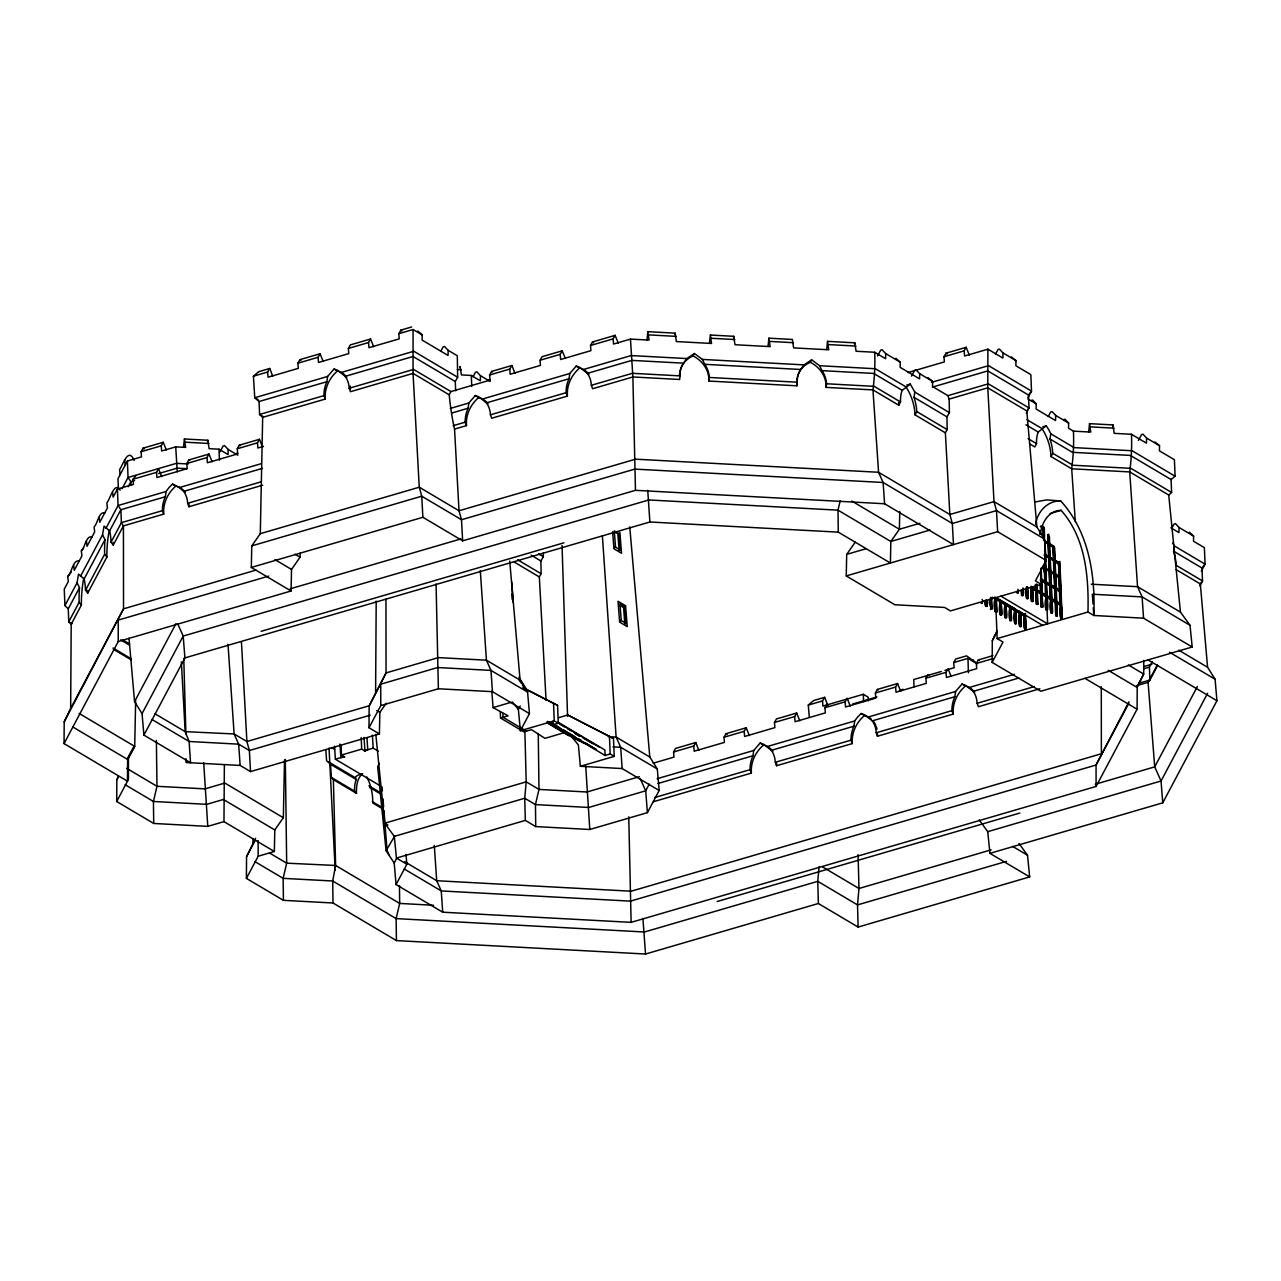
<?xml version="1.0" encoding="UTF-8"?>
<svg xmlns="http://www.w3.org/2000/svg" width="1281" height="1281" viewBox="0 0 1281 1281"><rect width="100%" height="100%" fill="white"/><g stroke="black" fill="none" stroke-linecap="round" stroke-linejoin="round"><path stroke-width="1.5" d="M135.642 700.675L134.713 746.391L127.62 759.457L127.476 781.186L64.05 743.604L64.194 721.86L70.663 708.425L71.192 624.263L81.376 605.096L81.376 602.358A27.061 5.22 -84.8 0 1 83.713 578.5M163.696 514.113L162.415 510.671A27.045 21.04 -59.3 0 1 165.345 496.74L166.066 491.504L169.076 487.485L172.519 484.058L175.897 486.059A27.061 20.608 -56.6 0 0 163.648 511.407L163.696 514.113L123.424 525.883L113.256 545.049L111.031 542.199A27.045 5.652 -86.9 0 0 109.638 530.91L104.033 526.075L102.56 534.737L105.01 539.637L84.13 578.948A27.045 5.652 -86.9 0 1 85.523 590.237L87.748 593.087L87.748 590.349M87.748 593.087L106.867 557.059L106.883 554.321A27.061 5.22 -84.8 0 1 109.221 530.462M113.256 545.049L113.256 542.311M284.51 760.097L283.341 817.726L274.791 829.944L274.358 851.497L223.967 821.633L207.778 826.373L153.72 823.459L116.699 801.506L116.827 779.777L118.444 776.414M1019.003 843.49L1027.506 855.212L1029.684 876.909L858.11 927.06L818.351 903.505L645.528 954.025L396.421 940.59L332.996 902.993L283.421 900.335L246.4 878.382L246.544 856.653L255.624 838.302M253.014 843.218L253.03 839.231M386.254 703.205L379.849 712.364L379.416 733.917L369.008 727.752L369.136 706.023L386.045 672.925L385.949 599.268M375.605 692.589L376.198 601.125M1091.268 584.2L1137.544 586.682L1180.458 612.126L1190.017 625.304L1192.195 647.001L1040.812 691.244L992.167 662.421L992.311 640.692L997.162 630.604M379.304 763.38L377.671 766.695L386.093 850.712L394.196 863.042L396.069 884.563L442.714 912.2L631.117 922.352L1096.088 786.438L1137.08 709.226L1137.224 687.497L1143.693 674.062L1143.773 660.356M300.138 553.264L300.058 557.235L291.524 569.437L291.075 590.989L251.316 567.435L251.765 545.882L260.299 533.665L262.669 417.35L259.579 414.452L259.05 401.529L254.759 397.751L253.398 376.198L258.378 371.922M1011.317 356.903L1015.977 360.618L1015.865 365.758L1030.853 374.644L1031.509 391.121L1028.467 395.012L1028.979 407.934L1026.786 410.913L1036.905 527.035L1044.399 538.997L1046.273 560.518L1035.448 580.901L1041.293 584.36L950.454 610.909L944.625 607.45L894.891 604.76L846.245 575.938L846.693 554.385L855.228 542.167M899.758 511.375L899.39 529.261L890.839 541.479L890.407 563.032L838.286 532.143L649.883 521.991L184.912 657.906L143.92 735.118L190.549 762.755L189.108 741.491L185.169 731.643L181.358 661.909M183.567 447.165L184.368 438.967L185.649 447.405L175.721 446.877L161.646 450.992L161.246 445.836L163.247 442.281L166.354 450.031M184.368 438.967L207.906 440.264L209.091 448.67L219.003 449.199L228.05 454.563L228.146 449.439L224.543 445.58L223.182 445.98L219.964 451.825M459.815 367.567L460.119 366.478L461.4 374.917L471.312 375.461L480.359 380.809L480.455 375.685L476.852 371.826L475.491 372.227L473.009 376.71M647.017 339.849L647.818 331.667L649.083 340.089L630.46 339.097L613.519 344.045L613.119 338.889L615.12 335.334L618.227 343.084M647.898 331.683L675.119 333.14L676.384 341.563L711.547 343.468L710.363 335.046L709.482 343.228M710.363 335.046L733.725 336.295L734.99 344.733L770.153 346.623L768.888 338.184L768.088 346.382M768.888 338.184L792.331 339.449L793.612 347.888L828.775 349.777L827.494 341.354L826.709 349.537M827.494 341.354L854.795 342.828L856.076 351.25L874.699 352.259L885.587 358.712L885.683 353.572L882.081 349.729L880.72 350.129L877.501 355.974M1088.658 431.841L1089.555 423.659L1090.739 432.081L1073.446 431.137L1068.53 428.238L1068.642 423.098L1065.039 419.255L1063.662 419.656M1089.458 423.643L1112.997 424.924L1114.182 433.346L1131.459 434.275L1146.463 443.162L1146.559 438.022L1142.956 434.179L1141.595 434.579L1138.377 440.424M373.668 346.735L370.545 339.001L368.544 342.539L368.96 347.695L399.224 338.857L398.823 333.684L413.074 329.537L413.042 373.395L419.255 487.212L421.737 496.195L422.89 517.284L462.649 540.838L635.472 490.319L884.579 503.753L953.48 544.601L952.327 523.497L949.845 514.514L945.378 432.834L947.155 429.599L946.947 416.853L949.413 412.626L949.173 399.08L947.908 395.653L932.536 386.542L932.648 381.402L927.988 377.687M944.962 670.411L954.137 667.721L953.721 662.565L967.972 658.402L968.42 672.749M185.905 734.333L183.775 658.434M332.996 902.993L332.708 881.008L335.622 865.476L333.364 779.649L331.363 777.391L330.546 764.293L326.591 760.722L325.79 749.513M819.071 866.757L817.774 881.344L818.351 903.505M945.378 432.834L915.034 414.852L916.748 411.569A27.045 13.05 73.7 0 0 914.01 397.334L914.794 392.098L910.279 384.076L902.224 390.353A27.045 13.05 73.7 0 0 900.527 401.962L898.814 405.244L872.953 389.904L826.181 387.39L826.533 383.772A27.045 24.099 28 0 0 822.002 370.641L819.552 365.661L811.626 359.817L804.132 364.829L800.721 369.488A27.045 24.099 28 0 0 797.214 382.202L796.878 385.805L708.953 381.065L709.306 377.463A27.045 24.099 28 0 0 704.774 364.316L702.34 359.353L694.414 353.508L686.92 358.52L683.494 363.164A27.045 24.099 28 0 0 680.003 375.877L679.651 379.48L632.878 376.966L592.623 388.735L591.342 385.293A27.045 21.04 -59.3 0 0 587.371 373.379L579.861 367.407L576.226 366.062L569.805 373.428L569.036 378.744A27.045 21.04 -59.3 0 0 566.106 392.675L567.387 396.117L491.696 418.23L490.415 414.804A27.045 21.04 -59.3 0 0 486.444 402.891L478.934 396.902L475.299 395.557L468.878 402.939L468.125 408.239A27.045 21.04 -59.3 0 0 465.179 422.17L466.46 425.612L454.547 429.087L459.014 510.767L461.496 519.75L462.649 540.838M71.192 624.263L68.774 621.765L68.261 608.843L64.931 605.625L77.052 582.775L78.525 574.112L84.13 578.948M207.506 441.305L207.81 440.232M262.669 417.35L325.23 399.064L323.965 395.621A27.045 21.04 -59.3 0 1 326.895 381.69L327.648 376.39L334.069 369.008L337.72 370.353L345.213 376.342A27.045 21.04 -59.3 0 1 349.185 388.255L350.466 391.682L413.042 373.395L449.231 394.836C450.272 406.445 452.049 417.83 454.547 429.087M674.799 334.213L675.199 333.156M733.405 337.367L733.821 336.311M653.47 801.698L751.355 773.1L750.074 769.657A27.045 21.04 -59.3 0 1 753.004 755.726L753.772 750.41L760.193 743.044L763.828 744.389L771.338 750.362A27.045 21.04 -59.3 0 1 775.309 762.275L776.59 765.718L852.281 743.588L852.233 740.882A27.061 20.608 -56.6 0 1 864.483 715.535L861.104 713.533L857.662 716.96L854.699 720.915L853.931 726.215A27.045 21.04 -59.3 0 0 851 740.162L852.281 743.588M854.491 343.9L854.891 342.844M861.104 713.533L864.755 714.894L872.249 720.867A27.045 21.04 -59.3 0 1 876.236 732.78L877.501 736.223L953.192 714.093L951.927 710.651A27.045 21.04 -59.3 0 1 954.857 696.72L955.61 691.42L962.031 684.038L965.682 685.383L973.176 691.372A27.045 21.04 -59.3 0 1 977.147 703.285L978.428 706.712L1039.852 688.762M1112.597 425.981L1112.901 424.908M161.662 476.548L158.54 468.798L156.538 472.353L156.939 477.509L187.218 468.654L186.818 463.498L188.819 459.943L208.995 454.05L212.118 461.784M262.573 447.037L259.467 439.303L239.275 445.196L237.289 448.75L237.69 453.906L207.41 462.761L207.01 457.589L208.995 454.05M272.741 376.246L269.827 368.448L258.794 371.666M323.196 361.498L320.09 353.748L299.898 359.641L297.913 363.196L298.313 368.352L268.033 377.206L267.633 372.05L269.618 368.496M514.882 373.283L511.968 365.485L491.584 371.442L489.598 374.997L489.999 380.153L450.928 391.57L449.231 394.836M565.353 358.536L562.231 350.802L542.055 356.694L540.054 360.249L540.454 365.405L510.174 374.244L509.774 369.088L511.776 365.549M698.85 750.266L695.743 742.532L675.551 748.424L673.566 751.979L673.966 757.135L653.15 763.22M749.321 735.518L746.199 727.784L726.023 733.677L724.021 737.232L724.422 742.388L694.142 751.226L693.742 746.07L695.743 742.532M799.776 720.771L796.67 713.021L776.478 718.929L774.477 722.468L774.877 727.64L744.613 736.479L744.213 731.323L746.199 727.784M827.638 705.126L824.724 697.312L813.691 700.531M850.248 706.023L847.125 698.273L845.124 701.828L845.524 706.984L875.804 698.129L875.403 692.973L877.405 689.418L897.581 683.526L900.703 691.276M969.285 355.045L966.162 347.295L945.986 353.204L943.985 356.742L944.385 361.899L907.909 372.563M951.159 676.528L948.052 668.778L946.051 672.317L946.451 677.489L976.73 668.634L976.33 663.478L978.332 659.923L992.999 655.632M1180.458 612.126L1168.72 495.042L1129.714 471.92L1071.701 468.798L1051.044 456.548L1052.742 453.282A27.045 13.05 73.7 0 0 1050.004 439.031L1050.788 433.795L1048.659 429.503L1046.273 425.772L1042.782 426.781M1173.684 549.341L1174.197 545.85L1172.772 542.968M1035.592 524.153C1037.418 511.743 1047.506 500.519 1060.732 500.983C1088.978 531.887 1095.415 575.153 1093.83 615.488L1143.565 618.179L1192.195 647.001M1040.412 534.161C1041.437 523.032 1048.595 510.35 1061.116 510.334C1085.68 538.02 1088.786 576.722 1087.985 612.03L1093.83 615.488L1093.269 607.754M417.91 331.058L422.218 334.949L422.106 340.089L448.046 355.461L448.158 350.321L444.555 346.478L443.178 346.879L440.712 351.346M895.915 358.296L900.207 362.187L900.111 367.327L919.566 378.856L919.678 373.716L916.059 369.873L914.698 370.273L911.48 376.118M995.545 353.956L998.027 349.489L999.404 349.089L1003.007 352.932L1002.895 358.072L987.907 349.185L964.577 356.006L964.177 350.85L966.162 347.295M1031.237 400.441L1032.614 400.04L1036.217 403.883L1036.105 409.023L1055.56 420.552L1055.672 415.412L1052.069 411.569L1050.692 411.97L1048.226 416.437M1154.886 441.993L1159.529 445.708L1159.433 450.848L1174.421 459.735L1175.077 476.212L1171.074 479.526L1171.603 492.448L1168.72 495.042M1171.635 528.493L1174.117 524.025L1175.478 523.625L1179.08 527.468L1178.968 532.592L1170.866 527.788M1189.312 532.191L1193.604 536.082L1193.508 541.206L1204.38 547.66L1205.053 564.136L1201.322 571.166M840.208 500.679L837.998 510.158L838.286 532.143M996.57 612.222L995.785 598.307C993.448 599.108 993.464 612.03 996.57 612.222L996.314 598.627L1000.637 601.189C1004.688 624.888 996.314 613.823 1000.637 601.189M995.994 597.57L1000.605 600.277L996.634 598.884M1000.925 602.278L1001.182 601.51L1005.505 604.072C1009.556 627.77 1001.182 616.705 1005.505 604.072M1004.384 603.479L1005.473 603.159L1000.845 600.453M1005.937 608.827L1006.049 604.392L1010.373 606.954C1014.408 630.652 1006.049 619.588 1010.373 606.954M1011.093 619.027L1010.917 607.274L1015.241 609.836C1019.276 633.535 1010.901 622.47 1015.241 609.836M1042.622 527.035L1043.711 526.731M1016.025 623.751L1015.769 610.156L1020.092 612.718C1024.143 636.417 1015.769 625.352 1020.092 612.718M1020.893 626.633L1020.637 613.039L1024.96 615.601C1029.011 639.299 1020.637 628.234 1024.96 615.601M1049.171 544.249L1048.082 544.569L1048.595 557.379L1044.271 554.817L1049.683 557.059L1049.171 544.249L1044.848 541.687L1054.311 548.236L1054.631 556.162M1023.839 615.008L1024.928 614.688L1020.3 611.982M1048.034 543.656L1049.123 543.336L1048.755 534.177M1059.723 564.841L1045.392 555.41L1049.715 557.972L1050.228 570.798L1049.139 571.118L1048.627 558.292L1049.715 557.972M1049.123 557.699L1054.551 559.941L1054.039 547.131L1048.611 544.889M1044.271 568.236L1045.376 567.915L1044.848 555.089M1041.629 579.989L1041.853 592.671L1041.629 579.989L1050.82 585.433L1051.333 598.259L1050.244 598.563M1052.902 546.539L1053.991 546.218L1044.511 540.63L1044.287 527.964L1044.351 536.675M1060.284 578.58L1045.953 569.148L1046.161 581.814L1060.764 590.477M1050.26 558.292L1049.171 558.612L1049.683 571.438L1050.772 571.118L1050.26 558.292L1054.583 560.87L1055.096 573.68L1054.007 574L1053.494 561.174L1054.583 560.87M1041.933 594.496L1042.19 593.727L1046.513 596.289C1042.029 608.187 1050.276 620.58 1047.041 596.61L1051.365 599.172C1055.416 622.87 1047.041 611.79 1051.365 599.172M1054.551 559.941L1049.924 557.251L1058.57 562.375L1058.875 576.882L1059.963 576.562L1059.451 563.752L1055.128 561.19L1055.336 573.856L1060.204 576.738M1046.945 601.045L1047.041 596.61M1060.556 591.198L1059.451 591.518L1059.963 604.344L1061.068 604.024L1060.556 591.198L1051.365 585.753L1050.276 586.074L1050.708 597.058M1055.432 596.289L1055.64 601.782L1056.745 601.462L1055.672 574.913L1059.995 577.475L1060.508 590.285L1059.419 590.605L1058.907 577.795L1059.995 577.475M1052.165 613.071L1051.909 599.492L1061.1 604.936C1065.152 628.635 1056.777 617.57 1061.1 604.936M72.761 726.951L127.62 759.457L134.713 746.391L79.086 713.421M1046.273 425.772L1038.234 432.049A27.045 13.05 73.7 0 0 1036.537 443.658L1034.824 446.941L1029.668 443.883M134.185 460.52C128.308 446.348 122.912 465.003 119.565 469.615L120.126 474.675M163.247 442.281L143.056 448.174L141.07 451.729L141.47 456.885L127.395 461L117.98 478.742L118.348 487.885M64.931 605.625L64.258 589.164L68.309 581.526L67.749 576.466C71.512 573.808 72.921 558.996 79.358 561.014M73.69 565.273L74.25 570.333L81.904 555.922L81.343 550.862C84.674 548.428 86.195 534.817 92.12 536.995M104.866 512.976C98.941 510.799 97.436 524.393 94.089 526.843L94.666 531.903L87.012 546.314L86.451 541.255M120.158 490.191C114.489 480.343 109.622 500.503 106.851 502.825L107.412 507.884L99.758 522.296L99.197 517.236M135.706 475.892L133.048 479.222L133.448 484.378L117.404 489.07L113.128 497.124L112.568 492.064M122.063 488.766L128.052 477.477L127.395 461M80.431 576.418L102.56 534.737M105.939 528.38L118.06 505.531L117.404 489.07M128.196 486.7L130.854 481.688L134.553 480.599M68.261 608.843L79.502 587.675L77.052 582.775M109.638 530.91L120.878 509.742L165.345 496.74M79.502 587.675A27.045 5.652 -86.9 0 0 79.15 602.246L68.774 621.765L72.072 623.719M85.523 590.237L104.658 554.209A27.045 5.652 -86.9 0 1 105.01 539.637M111.031 542.199L121.391 522.664L120.878 509.742L118.06 505.531L166.066 491.504M70.663 708.425L123.536 608.827L123.424 525.883L121.391 522.664L162.415 510.671M64.194 721.86L123.536 608.827L255.928 570.125M64.05 743.604L118.252 641.525L118.22 620.1L268.658 576.114M143.92 735.118L142.047 713.597L134.553 701.636L175.945 623.671M142.047 713.597L183.199 636.065L648.843 499.958L837.998 510.158L890.839 541.479L929.974 530.046M127.652 758.144L133.736 746.679M116.827 779.777L118.637 776.382M116.699 801.506L128.452 779.36L128.42 757.936M246.544 856.653L255.463 839.856M246.4 878.382L258.154 856.236L258.138 840.656M369.136 706.023L386.045 672.925L438.438 657.601L486.428 660.195L520.086 680.147L527.58 692.108L529.453 713.613L520.374 730.746L554.241 720.851L558.292 723.253L557.571 705.399L523.993 688.009M369.008 727.752L380.761 705.607L380.729 684.182L437.702 667.529L490.975 670.411L527.58 692.108M394.884 835.692L386.093 850.712M394.196 863.042L396.886 857.966M396.069 884.563L406.862 864.243L405.997 854.459M679.506 375.317A27.061 23.666 25.8 0 1 693.085 355.99L694.414 353.508M520.374 730.746L518.373 709.45L520.214 705.975M797.278 377.271A27.061 23.666 25.8 0 1 810.297 362.315L811.626 359.817M649.259 784.1L645.704 790.809L647.401 812.65L589.788 829.496L535.73 826.581L525.322 820.4L396.453 858.078L394.276 836.381L384.716 823.203L375.797 734.237M647.401 812.65L659.171 790.489L657.297 768.968L649.803 757.023L629.74 526.859M1027.906 397.911L1031.509 391.121L988.564 365.661L931.495 382.346M1026.273 413.026L1028.979 407.934L988.324 383.836L947.908 395.653M992.311 640.692L996.826 632.19M992.167 662.421L1002.991 642.037L997.162 638.579L995.609 600.132M1128.977 701.78L1096.056 765.029L1096.088 786.438M1137.256 686.184L1143.693 674.062L1128.385 664.983M1128.801 703.349L1096.056 765.029L630.428 901.135L441.256 890.936L404.284 869.014M1136.583 685.687L1148.096 682.325L1149.906 680.051L1149.377 667.129L1152.195 661.829M1157.335 664.887L1148.096 682.325L1154.709 766.871L1161.05 780.994L1162.748 802.835L989.925 853.354L987.747 831.657L979.244 819.936M1157.672 665.399L1149.906 680.051L1138.713 683.317M1199.929 585.833L1202.507 580.95L1201.994 568.027L1205.053 564.136L1174.197 545.85M1197.383 686.488L1154.709 766.871L1095.223 784.26M1207.615 693.261L1161.05 780.994L987.747 831.657M1162.748 802.835L1216.95 700.739L1215.077 679.218L1207.583 667.273L1200.329 583.944L1202.507 580.95L1176.15 565.321A27.045 13.05 73.7 0 0 1173.924 552.655M263.454 446.38L257.865 447.998L257.465 442.842L259.467 439.303M370.545 339.001L350.37 344.893L348.368 348.448L348.768 353.604L318.489 362.459L318.088 357.287L320.09 353.748M398.823 333.684L400.825 330.146L411.649 326.975M615.12 335.334L592.511 341.947L590.509 345.486L590.909 350.658L560.646 359.497L560.229 354.341L562.231 350.802M569.757 373.508L482.2 399.096M546.074 700.339L539.333 576.946L541.11 573.696L540.886 560.966L543.352 556.723L543.288 552.848M828.006 705.078L826.934 704.182L824.948 707.72L825.348 712.876L795.069 721.731L794.668 716.575L796.67 713.021M868.31 700.819L868.166 697.168L863.298 694.286L822.93 706.087L822.53 700.915L824.532 697.376M854.651 720.979L767.079 746.583M928.917 675.567L927.86 674.671L925.875 678.225L926.275 683.381L895.995 692.236L895.595 687.08L897.581 683.526M953.721 662.565L955.722 659.026L966.547 655.856L976.01 662.613M455.652 390.753L455.283 381.53L457.653 377.238L457.301 355.75L448.158 350.321M362.235 774.236A27.061 13.483 76.1 0 0 356.47 790.585L356.486 793.355L354.549 791.146A27.045 13.05 73.7 0 1 356.262 779.537C352.867 775.982 360.569 774.365 362.747 773.692M1042.206 428.719L1027.01 419.704M81.343 550.862L83.665 547.948M67.749 576.466L71.224 572.095M982.255 603.255C978.604 603.751 984.769 602.711 982.111 599.46M986.898 600.437C988.868 608.443 983.744 607.738 985.553 600.325M990.357 609.019C993.752 610.829 987.235 603.623 989.973 599.54M995.225 611.902L994.905 596.93M1018.123 592.895L1016.762 592.575L1018.123 592.895L1017.979 589.244M1000.077 614.784L999.772 599.812M1022.959 587.883C1025.232 596.001 1020.573 599.892 1021.678 589.644M1004.945 617.666L1004.64 602.694M1027.666 586.97C1030.036 603.111 1024.736 602.102 1026.321 587.034M1009.812 620.548L1009.572 607.402M1031.349 601.221L1031.91 587.643C1035.192 606.922 1029.572 605.321 1031.125 588.091L1061.389 606.025M1014.68 623.431L1014.36 608.459L1015.192 608.923L1010.581 606.217M1036.761 604.424L1036.233 591.165L1037.322 590.845L1037.85 604.104L1036.761 604.424L1035.753 585.177M1019.532 626.313L1019.308 613.183M1042.19 593.727L1042.718 606.986L1041.629 607.306L1040.46 584.088M1024.672 628.875L1025.489 628.875L1024.672 628.875L1024.095 614.223M1045.953 609.868L1045.953 582.551L1047.618 623.831L1000.925 596.161M1050.82 612.75L1048.915 558.436M1056.217 615.953L1055.688 602.694L1056.777 602.374L1057.305 615.649L1056.217 615.953L1053.158 545.754M1060.812 618.211L1061.629 618.211L1060.812 618.211L1058.57 562.375L1059.403 562.823L1054.791 560.133M809.288 717.392L808.295 705.078L813.275 700.787M488.461 379.929L490.095 379.72M972.135 660.388L973.512 659.987M1043.439 539.99L1044.271 540.454L1043.759 527.644L1042.654 527.964L1042.958 535.282M1049.379 536.339L1049.667 543.656L1048.579 543.977L1048.29 536.659M1054.039 547.131L1052.934 547.451L1053.446 560.261M1044.816 568.556L1045.904 568.236L1045.616 560.902M1044.752 580.133L1044.319 569.148L1045.408 568.828L1045.92 581.638L1044.367 563.48M1059.451 563.752L1058.346 564.072M1040.508 579.396L1041.597 579.076L1041.149 568.091M1054.551 574.32L1055.64 574L1055.128 561.19M1055.128 574.593L1054.039 574.913L1054.551 587.723L1055.656 587.403L1055.128 574.593L1042.526 567.115M1036.185 590.237L1037.29 589.917L1037.066 584.424M1050.82 585.433L1049.731 585.753L1050.164 596.738M1042.718 606.986L1041.645 593.407L1040.556 593.727L1041.085 606.986M1014.648 609.564L1020.06 611.806L1019.228 611.341M1045.92 596.001L1047.009 595.681L1046.497 582.871L1045.408 583.191M1050.788 598.884L1051.877 598.579L1051.365 585.753M236.473 453.394L237.786 453.474M614.64 532.304L619.139 533.793L620.404 550.077L615.537 547.195L614.272 547.628M624.84 607.13L619.972 604.248L618.707 604.68L623.575 607.562L624.84 607.13L626.105 623.415L624.84 623.847L623.575 607.562M619.972 620.965L621.237 620.532L626.105 623.415M253.398 376.198L267.633 372.05M297.913 363.196L318.088 357.287M348.368 348.448L368.544 342.539M327.616 376.454L254.759 397.751L258.138 399.752M340.97 372.547L413.827 351.25L457.653 377.238M259.05 401.529L326.895 381.69M345.213 376.342L413.058 356.502L455.283 381.53M323.965 395.621L259.579 414.452L262.973 416.453M349.185 388.255L413.587 369.424L450.928 391.57M141.07 451.729L161.246 445.836M133.048 479.222L156.538 472.353M186.818 463.498L207.01 457.589M237.289 448.75L257.465 442.842M489.598 374.997L509.774 369.088M540.054 360.249L560.229 354.341M590.509 345.486L613.119 338.889M158.604 473.57L177.114 468.157L186.834 468.686M172.519 484.058L179.372 487.549L261.276 463.674M450.288 408.431L468.846 403.003M583.111 369.601L631.117 355.574L686.872 358.568M179.42 487.597L183.663 491.392L262.429 468.366M452.177 412.898L468.125 408.239M486.444 402.891L569.036 378.744M587.371 373.379L631.837 360.393L683.494 363.164M183.663 491.392A27.045 21.04 -59.3 0 1 187.65 503.305L261.452 481.736M453.17 425.692L465.179 422.17M490.415 414.804L566.106 392.675M591.342 385.293L632.35 373.315L680.003 375.877M187.65 503.305L188.915 506.732L262.717 485.163M260.299 533.665L419.255 487.212L459.014 510.767L635.536 459.174L878.574 472.273L949.845 514.514L994.008 501.608L1036.905 527.035M251.765 545.882L421.737 496.195L461.496 519.75L634.8 469.102L883.121 482.489L952.327 523.497L996.49 510.591L1044.399 538.997M943.985 356.742L964.177 350.85M251.316 567.435L422.89 517.284M906.772 385.085L910.279 384.076M932.36 387.118L987.811 370.914L1028.467 395.012M290.098 588.844L460.904 538.917M118.252 641.525L291.075 590.989M949.173 399.08L987.779 387.807L1026.786 410.913M261.148 631.309L563.912 542.808M919.95 523.256L899.39 529.261L851.753 501.031M846.693 554.385L865.892 548.764M369.264 705.751L246.897 741.523L234.119 733.949L185.169 731.643L154.793 713.645M380.761 705.607L438.374 688.762L492.432 691.676L529.453 713.613M1050.1 513.553L1061.116 510.334M846.245 575.938L997.643 531.695L1046.273 560.518M370.257 715.166L249.379 750.506L238.666 744.165L189.108 741.491L152.119 719.57M185.953 758.656L186.081 762.515L240.123 765.43L250.532 771.594L379.416 733.917M491.808 691.292L493.073 707.576L511.119 702.308M341.114 745.43L341.499 755.037L361.674 749.129L364.925 751.05L367.743 749.753L367.007 738.112M334.549 746.231L335.366 759.217L344.189 756.639M364.38 750.73L373.203 748.152L378.343 751.194M500.295 712.268L500.535 718.033L508.093 715.823L493.073 707.576M558.5 717.712L567.755 715.006L613.503 738.545L614.223 756.398L580.357 766.294L578.371 744.998L570.061 734.589M558.292 723.253L553.248 724.726L553.088 721.059M564.809 732.524L544.953 738.336L531.455 729.658L523.881 731.867L500.535 718.033M997.162 638.579L1087.985 612.03M258.154 856.236L274.358 851.497M547.595 721.363L605.128 755.47L610.172 753.997L614.223 756.398M808.295 705.078L822.53 700.915M941.279 671.484L913.753 679.522L914.058 686.856M673.566 751.979L693.742 746.07M724.021 737.232L744.213 731.323M774.477 722.468L794.668 716.575M824.948 707.72L845.124 701.828M875.403 692.973L895.595 687.08M925.875 678.225L946.051 672.317M976.33 663.478L992.839 658.642M394.276 836.381L524.746 798.239L535.458 804.596L588.732 807.462L645.704 790.809L640.148 778.448M852.618 704.022L876.909 696.928M899.342 690.363L903.073 689.274M639.363 776.686L586.97 791.994L538.981 789.416L526.203 781.842L384.716 823.203L387.903 825.092M657.073 778.736L753.724 750.49M868.006 717.088L955.578 691.484M968.932 687.577L1014.424 674.286M657.906 783.524L753.004 755.726M771.338 750.362L853.931 726.215M872.249 720.867L954.857 696.72M973.176 691.372L1018.827 678.017M654.703 797.535L750.074 769.657M775.309 762.275L851 740.162M876.236 732.78L951.927 710.651M977.147 703.285L1034.375 686.552M1144.221 666.472L1151.907 664.231M1143.821 668.746L1149.377 667.129M717.088 901.536L1019.852 813.035M991.126 849.863L858.975 888.486L822.546 866.901M1006.498 861.36L857.517 904.898L817.774 881.344L644.471 931.992L396.133 918.605L332.708 881.008L283.149 878.35L254.855 861.585M400.825 330.146L401.882 331.042M299.898 359.641L300.955 360.537M143.056 448.174L144.129 449.087M592.511 341.947L593.567 342.844M491.584 371.442L492.464 371.97M239.275 445.196L240.155 445.724M188.819 459.943L189.7 460.471M945.986 353.204L947.043 354.1M978.332 659.923L979.212 660.452M877.405 689.418L878.286 689.947M726.023 733.677L727.08 734.573M1035.801 501.832L1046.673 499.894L1060.732 500.983M1021.902 595.137L1023.263 595.457M1026.77 598.019L1028.131 598.339M1031.637 600.901L1032.454 600.901M1036.505 603.783L1037.85 604.104M985.762 605.817L987.123 606.137M1041.357 606.666L1042.174 606.666M1046.225 609.548L1047.586 609.868M995.497 611.581L996.314 611.581M1051.093 612.43L1051.909 612.446M1000.365 614.464L1001.182 614.464M1055.96 615.328L1057.305 615.649M1005.217 617.346L1006.033 617.346M1010.085 620.228L1010.901 620.228M1014.952 623.11L1015.769 623.11M1019.82 625.993L1020.637 625.993M648.955 334.901L676.256 336.375M711.419 338.28L734.862 339.545M770.041 341.435L793.483 342.7M828.647 344.589L855.948 346.062M702.388 359.417L804.1 364.893M819.6 365.726L875.355 368.736L906.211 387.022M704.774 364.316L800.721 369.488M822.002 370.641L873.642 373.428L902.224 390.353M709.306 377.463L797.214 382.202M826.533 383.772L874.17 386.35L900.527 401.962M457.365 369.52L461.272 369.729M1090.611 426.893L1114.054 428.158M185.521 442.217L208.963 443.482M188.195 463.978L176.394 463.354L128.052 477.477L130.854 481.688L131.014 485.371M608.459 736.655L616.129 737.071L649.803 757.023M612.991 746.871L620.693 747.287L657.297 768.968M580.357 766.294L622.134 768.552L659.171 790.489M433.538 905.251L399.672 903.425L335.622 865.476L286.672 863.17L269.843 853.194M1045.056 554.369L1049.683 557.059M1045.152 583.015L1045.376 595.681L1046.465 595.361M1032.71 601.542L1032.422 587.034M1005.713 603.335L1010.341 606.041L1009.492 605.577M522.824 687.769L557.571 705.399M613.503 738.545L567.755 715.006M1043.198 528.284L1044.031 528.733L1040.428 526.603M1044.303 555.73L1045.136 556.194M1055.416 575.681L1054.583 575.233L1055.096 588.043L1056.185 587.723L1055.672 574.913M1040.54 580.309L1041.373 580.773M1031.045 586.266L1031.878 586.714M1045.953 596.93L1046.785 597.378M1051.653 600.261L1050.82 599.812L1051.349 613.071M996.058 599.396L995.225 598.948L995.753 612.222M1005.793 605.16L1004.961 604.712L1005.105 608.507M1010.645 608.043L1009.812 607.594L1010.277 618.963M1015.513 610.941L1014.68 610.477L1015.209 623.751M1020.381 613.823L1019.548 613.359L1020.076 626.633M1003.007 352.932L1015.977 360.618M1146.559 438.022L1159.529 445.708M1175.077 476.212L1132.132 450.752L1074.102 447.613L1050.788 433.795M1171.074 479.526L1130.418 455.428L1072.389 452.305L1050.004 439.031M1028.115 399.08L1036.217 403.883M1055.672 415.412L1068.642 423.098M1171.603 492.448L1130.931 468.35L1072.918 465.227L1052.742 453.282M1025.921 424.764L1038.234 432.049M885.683 353.572L900.207 362.187M919.678 373.716L932.648 381.402M1179.08 527.468L1193.604 536.082M1028.131 438.678L1036.537 443.658M914.794 392.098L949.413 412.626M914.01 397.334L946.947 416.853M1173.412 551.086L1201.994 568.027M916.748 411.569L947.155 429.599M1176.07 569.565L1200.329 583.944M1040.877 525.931L1043.759 527.644M1190.017 625.304L1142.108 596.898L1092.325 594.224L1092.997 603.895M1055.432 561.446L1058.314 563.144M1042.494 566.202L1055.096 573.68M1042.093 567.787L1044.607 569.276M1178.728 650.172L1207.583 667.273M1169.505 652.221L1215.077 679.218M1045.92 581.638L1041.309 578.932L1040.909 569.02M1040.3 580.133L1060.828 592.302M1032.134 586.906L1051.333 598.259M1031.333 587.355L1041.645 593.407M1148.048 659.907L1216.95 700.739M995.881 597.635L1042.574 625.304M1016.089 610.413L1018.971 612.126M992.455 597.266L1025.248 616.705M1108.241 670.331L1137.224 687.497M576.226 366.062L579.588 368.063A27.061 20.608 -56.6 0 1 588.908 374.292M1084.959 678.338L1137.08 709.226M413.074 329.537L422.218 334.949M967.972 658.402L977.115 663.83M480.455 375.685L490.191 381.45M475.299 395.557L478.662 397.558A27.061 20.608 -56.6 0 1 487.981 403.803M962.031 684.038L965.41 686.04A27.061 20.608 -56.6 0 1 974.713 692.284M619.139 533.793L614.272 530.91L615.537 547.195M334.069 369.008L337.447 371.01A27.061 20.608 -56.6 0 1 346.751 377.255M538.468 553.824L543.352 556.723M531.119 555.169L540.886 560.966M1012.598 846.373L1027.506 855.212M517.62 559.781L541.11 573.696M514.241 562.071L539.333 576.946M989.925 853.354L1029.684 876.909M760.193 743.044L763.556 745.046A27.061 20.608 -56.6 0 1 772.875 751.274M228.146 449.439L237.882 455.203M295.094 554.289L300.058 557.235M558.036 722.212L604.904 749.977L605.128 755.47M557.843 722.532L599.684 747.335M559.333 723.861L564.361 726.839M567.707 728.825L571.054 730.811M574.4 732.796L579.412 735.758M582.759 737.744L592.815 743.701M575.874 734.109L579.22 736.095M549.645 721.699L559.685 727.656M563.032 729.626L574.753 736.575M578.099 738.561L581.446 740.546M584.793 742.532L596.514 749.465M549.453 722.036L594.64 748.809M274.951 559.621L291.524 569.437M547.403 721.699L584.216 743.524M547.211 722.036L579.012 740.882M547.019 722.372L573.792 738.24M546.827 722.692L568.588 735.598M526.395 731.131L503.049 717.296L502.905 713.453M376.79 710.555L379.849 712.364M331.523 747.56L334.581 749.369M341.499 755.037L344.733 756.959L340.826 757.615L339.977 744.037M335.366 759.217L379.704 785.493M122.848 639.956L129.573 643.943M328.272 761.715L355.189 777.663M368.912 785.797L380.905 792.907M120.606 639.876L129.189 644.951M330.546 764.293L356.262 779.537M369.713 787.511L381.482 794.476M113.016 647.978L131.222 658.77M331.363 777.391L354.549 791.146M372.419 801.73L382.298 807.574M113.272 649.211L131.447 659.971M333.364 779.649L356.486 793.355M382.395 808.711L372.691 802.963L372.691 800.193A27.061 13.483 76.1 0 0 366.798 776.943M404.652 861.713L436.709 880.72L631.181 891.208L1101.372 753.756L1101.292 686.616M396.453 858.078L406.862 864.243M283.341 817.726L224.848 783.059L204.944 788.872L156.971 786.294L126.675 768.328M274.791 829.944L223.374 799.472L206.721 804.34L153.432 801.474L125.154 784.709M512.448 702.004L518.373 709.45M104.658 554.209L106.867 557.059M79.15 602.246L81.376 605.096M518.933 677.169L526.715 689.738M519.125 680.275L521.383 683.221M522.376 684.903L524.377 688.249M388.944 854.667L387.054 850.44L383.948 810.681M177.659 623.703L183.199 636.065L184.912 657.906M124.673 460.007L125.234 465.067M1043.647 568.876L1044.495 572.655M647.738 490.303L649.883 521.991M642.918 918.461L645.528 954.025M335.19 870.375L329.041 747.992M1045.12 576.338L1046.081 585.385M509.726 561.094L520.086 680.147M129.013 638.146L134.553 701.636M1051.044 456.548L1050.82 453.842A27.061 12.618 71.4 0 0 1041.869 428.478M915.034 414.852L914.826 412.13A27.061 12.618 71.4 0 0 905.875 386.782M898.605 402.522L898.814 405.244M619.892 532.432L621.509 553.248L613.935 548.764L612.622 531.743M617.874 534.225L619.139 550.51M619.972 604.248L621.237 620.532M511.631 581.686L513.249 602.502M511.727 593.904L512.144 599.332M382.074 786.838L382.379 790.809M383.003 798.768L383.627 806.71M1143.565 618.179L1142.108 596.898L1137.544 586.682L1129.714 471.92C1131.315 459.495 1132.02 447.005 1131.459 434.275M1075.303 521.703L1071.701 468.798C1073.286 456.372 1073.99 443.883 1073.446 431.137M884.579 503.753L883.121 482.489L878.574 472.273L872.953 389.904C874.539 377.479 875.243 364.989 874.699 352.259M622.134 768.552L620.693 747.287L616.129 737.071L602.39 535.81M492.432 691.676L490.975 670.411L486.428 660.195L480.295 570.525M442.714 912.2L441.256 890.936L436.709 880.72L434.291 845.428M240.123 765.43L238.666 744.165L234.119 733.949L228.002 644.279M372.387 735.166L373.203 748.152M364.06 737.408L364.925 751.05M997.643 531.695L996.49 510.591L994.008 501.608L987.779 387.807L987.907 349.185M250.532 771.594L249.379 750.506L246.897 741.523L241.452 641.909M826.181 387.39L826.037 384.684A27.061 23.666 25.8 0 0 810.297 362.315M796.878 385.805L796.734 383.115A27.061 23.666 25.8 0 1 796.99 378.696M708.953 381.065L708.825 378.375A27.061 23.666 25.8 0 0 693.085 355.99M589.788 829.496L585.721 766.006M207.778 826.373L203.711 762.884M1059.883 561.382L1062.173 618.531M1060.044 572.783L1061.068 598.243M1061.901 618.851L1061.308 604.2L1051.589 598.435L1050.804 572.031L1049.715 572.351L1049.94 577.843M1059.259 573.52L1060.204 597.17M1060.524 605.048L1061.084 618.851M1055.08 560.261L1054.567 547.451L1053.478 547.772L1053.847 556.931M1056.201 595.361L1057.033 615.969M1056.777 615.328L1056.233 602.054L1055.144 602.374L1055.672 615.633M1054.183 565.161L1054.471 572.479M1049.699 544.569L1050.228 557.379M1051.909 599.492L1052.454 612.766M1049.139 537.572L1049.379 543.512M1049.763 553.28L1050.788 578.756M1047.97 534.946L1048.851 556.611M1047.666 534.497L1047.97 541.831M1044.848 541.687L1045.36 554.497M1044.672 544.441L1045.696 569.917M1045.92 575.874L1046.721 595.553M1044.672 550.526L1044.816 554.177M1042.878 526.267L1043.358 538.004M1039.644 530.574L1039.788 534.225M1042.077 598.163L1042.446 607.306M1040.748 570.894L1041.613 592.479L1040.508 592.799L1040.22 585.481M1040.684 583.976L1041.053 593.119M1041.325 599.732L1041.629 607.306M1036.986 589.788L1037.578 604.424M1036.521 584.104L1036.745 589.596L1035.656 589.917L1035.432 584.424M1037.306 603.783L1036.777 590.525L1035.688 590.845L1036.217 604.104M1032.982 601.221L1032.454 587.963L1031.365 588.267L1031.894 601.542M1027.122 586.65L1027.842 598.659M1026.657 589.18L1027.026 598.659M1026.113 588.86L1026.497 598.339M1025.408 613.423L1026.033 629.195M1025.473 622.198L1025.761 629.515M1024.624 621.637L1024.944 629.515M1022.494 589.452L1022.718 595.137M1021.405 589.772L1021.63 595.457M1020.637 613.039L1021.165 626.313M1015.769 610.156L1016.313 623.431M1010.917 607.274L1011.446 620.548M1006.049 604.392L1006.578 617.666M1001.182 601.51L1001.71 614.784M1001.069 605.945L1001.438 615.104M1000.317 607.514L1000.621 615.104M996.314 598.627L996.858 611.902M991.526 597.635L991.99 609.019M991.27 598.355L991.718 609.34M990.998 597.314L991.446 608.699M990.437 597.955L990.902 609.34M986.626 600.965L986.85 606.457M986.354 600.116L986.578 605.817M985.81 600.757L986.034 606.457M985.265 600.437L985.489 606.137M863.298 694.286L863.586 701.604M630.46 339.097L632.878 376.966L635.472 490.319M609.452 736.143L610.172 753.997M553.52 702.997L554.241 720.851M471.312 375.461L471.744 386.43M361.21 737.6L361.674 749.129M219.003 449.199L219.435 460.183M177.258 471.856L175.721 446.877M628.763 816.83L631.117 922.352M562.039 545.482L567.563 716.319M436.068 584.024L438.374 688.762M858.094 854.603L858.975 888.486L857.517 904.898L858.11 927.06M524.842 729.946L526.203 781.842L524.746 798.239L525.322 820.4M224.367 765.093L223.967 821.633M953.192 714.093L953.16 711.387A27.061 20.608 -56.6 0 1 965.41 686.04M877.469 733.517L877.501 736.223M776.542 763.012L776.59 765.718M751.355 773.1L751.307 770.393A27.061 20.608 -56.6 0 1 763.556 745.046M567.387 396.117L567.339 393.411A27.061 20.608 -56.6 0 1 579.588 368.063M466.46 425.612L466.412 422.906A27.061 20.608 -56.6 0 1 478.662 397.558M325.23 399.064L325.198 396.357A27.061 20.608 -56.6 0 1 337.447 371.01M188.883 504.025L188.915 506.732M538.26 733.549L538.981 789.416L535.458 804.596L535.73 826.581M399.448 885.619L399.672 903.425L396.133 918.605L396.421 940.59M285.327 759.409L286.672 863.17L283.149 878.35L283.421 900.335M156.378 740.402L156.971 786.294L153.432 801.474L153.72 823.459M175.897 486.059A27.061 20.608 -56.6 0 1 185.201 492.304M350.177 386.061A27.061 20.608 -56.6 0 1 350.418 388.976M873.786 721.779A27.061 20.608 -56.6 0 1 875.74 725.222M876.236 726.487A27.061 20.608 -56.6 0 1 876.973 729.177M864.483 715.535A27.061 20.608 -56.6 0 1 871.208 718.961M1049.956 584.072L1049.699 584.841L1049.171 572.031L1050.276 571.71L1050.788 584.52L1049.956 584.072M1055.368 600.677L1055.112 601.462L1054.599 588.636L1055.688 588.315L1056.201 601.141L1055.368 600.677M625.592 605.785L618.018 601.285L619.636 622.102L627.21 626.585L625.592 605.785"/></g></svg>
